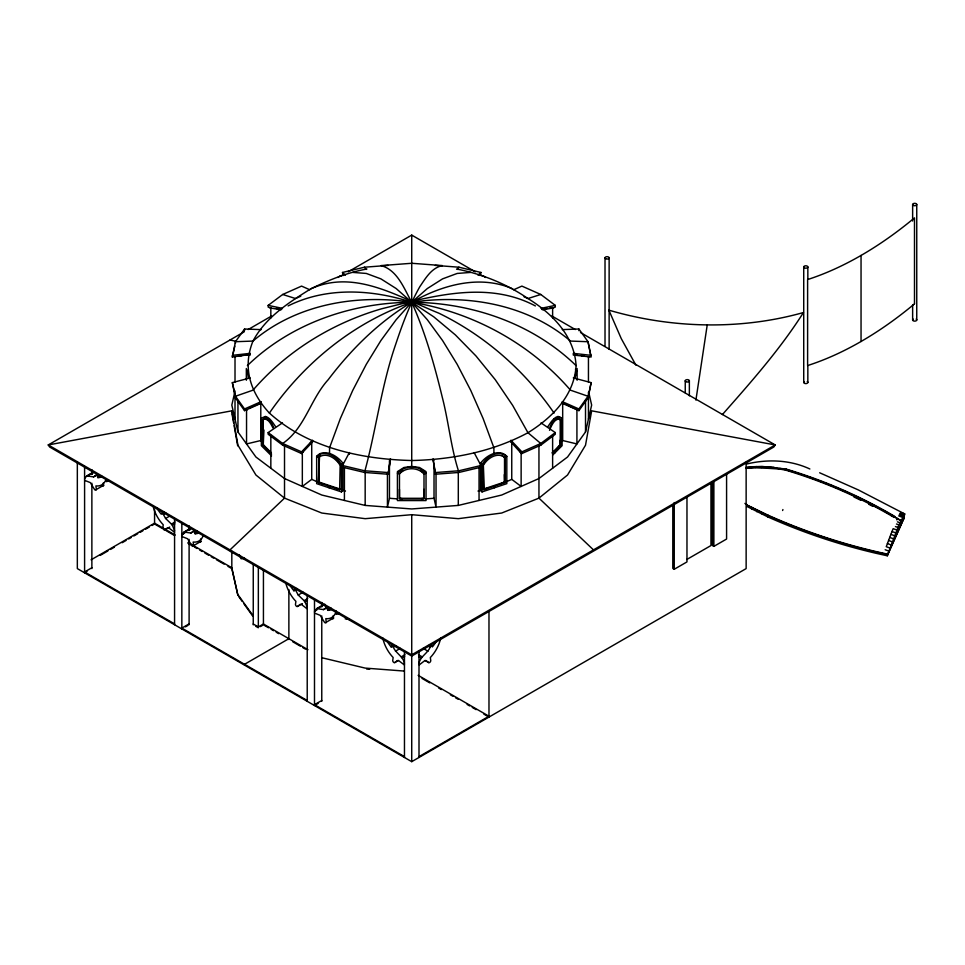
<?xml version="1.0" encoding="UTF-8"?>
<svg xmlns="http://www.w3.org/2000/svg" width="965" height="965" viewBox="0 0 965 965"><rect width="100%" height="100%" fill="white"/><g stroke="black" fill="none" stroke-linecap="round" stroke-linejoin="round"><path stroke-width="1.45" d="M421.271 498.676L423.997 498.302L424.021 489.339M320.127 456.168L318.933 457.06L318.933 482.054L340.175 489.122L339.656 489.641L318.426 482.56L319.644 453.779C328.16 450.197 337.75 456.529 342.889 463.164L342.889 490.449L341.429 491.909L316.653 483.646L316.653 456.361L319.644 453.779M268.511 451.415L263.264 444.72L263.952 430.016M903.662 518.917L904.338 517.397L887.74 554.175L877.535 551.92A380.114 240.936 17.7 0 1 768.321 515.31L746.922 505.081L746.729 506.372L767.73 516.878A380.717 241.322 17.7 0 0 877.101 553.536L887.318 555.792L903.662 518.917L904.7 513.935L858.307 489.918L819.659 472.778M903.952 514.393L900.285 513.042L900.683 512.487L904.7 513.935L898.934 524.9L887.703 554.598L877.487 552.33A380.825 241.383 17.7 0 1 768.056 515.648L746.922 505.081M575.188 377.629L576.093 371.501L575.502 369.185M695.91 400.113L707.236 324.891M751.735 509.086L752.314 507.506M388.111 474.237L390.463 458.906L388.111 474.237L364.493 472.44L342.491 467.181L342.491 465.504L349.378 452.549L349.378 454.226M756.91 511.74L757.489 510.171M247.378 373.178L247.655 370.15M762.254 514.345L762.832 512.777M250.309 354.432L232.336 357.026L235.448 341.719L244.555 329.005L261.177 329.62M232.336 357.026L234.821 346.121M234.881 357.219L235.014 356.628L235.014 382.068M235.05 390.934L231.817 405.083L237.945 431.958L255.918 457.012L284.518 478.531L321.779 495.033L365.168 505.419L411.729 508.953L458.303 505.419L501.691 495.033L538.952 478.531L567.541 457.012L585.514 431.958L591.654 405.083L588.746 392.345M456.542 269.006C482.005 273.988 506.516 283.879 527.952 298.523C552.161 313.492 574.32 335.663 576.093 365.626C574.32 395.59 552.161 417.761 527.952 432.73C492.234 451.873 451.97 459.617 411.729 460.522C361.139 459.244 307.944 447.917 269.392 413.068C250.49 392.634 242.155 367.737 252.975 341.067C265.701 317.292 288.487 302.684 310.778 288.861C328.727 280.103 347.171 272.528 366.929 269.006M389.45 460.498L389.45 498.278L387.435 507.108L387.435 472.693L388.449 472.766M573.294 377.906L591.135 382.623L588.023 397.93L578.904 410.644L562.281 403.31L562.281 401.633L578.904 408.967L578.904 410.644M588.023 397.93L591.135 382.623M767.73 516.878L768.321 515.31M782.615 510.509L782.917 509.544M887.318 555.792L887.74 554.175M745.668 468.363L749.926 467.892L750.396 466.831L762.061 466.433L786.089 469.062A381.151 293.372 24.1 0 1 891.986 514.767L894.676 516.359M749.926 467.892L755.704 467.555L756.186 466.493M435.806 642.135A19.758 11.411 -60 0 1 432.296 646.96L431.886 646.031A1.737 1.001 -60 0 0 430.197 647.141C427.628 653.45 420.378 656.26 419.003 663.269M896.823 530.014L893.156 528.663L890.888 534.369L886.256 546.685L889.935 548.036M761.578 467.494L761.819 466.855L767.778 467.084L785.836 469.557A381.259 294.132 24.1 0 1 891.793 515.238L900.803 520.581L891.769 515.274A381.259 293.457 24.1 0 0 785.836 469.557L779.829 468.399L779.575 469.038L755.704 467.555M767.537 467.723L768.007 466.674M773.532 468.242L773.785 467.603M549.519 430.318C551.305 426.096 555.201 416.289 561.099 420.04L561.099 445.022L552.921 453.2M779.575 469.038L785.606 470.124L786.089 469.062M891.986 514.767L891.491 515.865L894.181 517.457M164.11 511.872L161.276 514.212A19.758 11.411 60 0 1 157.006 508.072M289.669 584.657A19.758 11.411 60 0 0 293.939 590.797L296.762 588.469M387.653 642.111A19.758 11.411 60 0 0 391.175 646.936L391.573 646.007A1.737 1.001 60 0 1 393.274 647.117C395.843 653.426 403.093 656.236 404.468 663.245M549.881 427.206C551.787 423.008 556.612 413.852 562.113 418.388L562.113 445.673L552.921 454.865M91.868 474.406L92.869 472.452M774.014 467.181L745.897 467.723L761.819 466.855M547.927 426.554C550.617 422.815 553.428 417.592 558.084 416.385L562.113 418.388L561.099 420.04L558.53 418.714L555.225 419.63M94.063 471.68L86.802 475.878L84.594 478.58M184.267 533.319L181.842 534.719L184.038 532.017L190.093 528.518M322.744 605.103L316.689 608.601L314.494 611.303L316.918 609.904M457.398 269.464L458.966 267.209L480.98 272.468L479.991 275.52M501.643 455.335L505.045 457.579L505.045 482.56L483.815 489.641L483.296 464.141L484.478 462.452M562.281 403.31L562.679 402.755L576.925 409.522L576.925 443.936L562.679 440.535L562.281 441.077M578.904 408.967L588.023 396.253L570.496 390.186C530.05 343.311 472.693 312.238 411.729 302.25C371.802 289.259 326.508 286.75 288.089 305.941M269.392 413.068C304.084 362.804 353.757 322.358 411.729 302.25C441.801 285.17 479.46 274.289 512.692 288.861M555.828 450.293L560.207 444.72L560.207 419.739M480.582 463.164C486.022 455.794 499.122 447.869 506.818 456.361L506.818 483.646L482.042 491.909L480.582 490.449L480.582 463.164L482.042 464.623L483.815 464.66C487.868 457.844 497.819 451.741 505.045 457.579L506.818 456.361C498.459 449.232 486.637 456.554 482.042 464.623L482.042 491.909M263.867 417.543L265.375 416.385C270.043 417.592 272.854 422.815 275.544 426.554M282.456 422.899L268.173 432.585L268.173 434.262L282.685 445.167L301.575 453.538L312.527 441.946L311.719 441.584L311.719 479.364L302.334 486.42L302.334 452.006L307.027 446.795M309.837 443.671L311.719 441.584M722.411 414.552C751.132 381.983 780.118 349.294 803.447 312.527A283.071 217.897 8.6 0 1 608.867 310.151L621.255 338.594L635.911 365.156M301.575 453.538L301.575 451.861L312.527 440.269L312.527 441.946M318.933 457.06L318.426 482.56M340.175 464.141L339.656 489.641M342.889 463.164L341.429 464.623L339.656 464.66C335.603 457.844 325.639 451.741 318.426 457.579L316.653 456.361C325 449.232 336.821 456.554 341.429 464.623L341.429 491.909M329.041 487.771L329.548 487.265L328.45 486.77M552.028 452.899L560.207 444.72L560.002 440.305M478.025 275.146L480.98 272.468M271.563 455.89L261.346 445.673L261.346 418.388C266.859 413.852 271.684 423.008 273.578 427.206M271.563 454.213L262.371 445.022L262.371 420.04L263.952 419.136M247.378 365.626C290.863 323.408 351.73 302.648 411.729 302.25C466.879 293.963 527.119 304.144 570.496 341.067L588.023 341.719L591.135 357.026L573.294 355.024L573.294 353.347L591.135 355.349M189.104 530.521L190.105 529.725M153.411 507.494A24.704 14.258 60 0 0 163.254 524.791L162.808 527.855A1.689 0.977 60 0 0 163.64 529.52A1.689 0.977 60 0 0 164.906 529.833L167.5 527.819L168.839 527.939L173.374 531.389A1.508 0.869 60 0 0 174.569 531.968M286.062 584.078A24.704 14.258 60 0 0 295.905 601.376L295.459 604.44A1.689 0.977 60 0 0 296.291 606.104A1.689 0.977 60 0 0 297.558 606.418L300.151 604.416L301.49 604.524L306.026 607.974A1.508 0.869 60 0 0 307.22 608.553M382.755 637.913A24.704 14.258 60 0 0 393.153 657.515L392.707 660.579A1.689 0.977 60 0 0 393.527 662.243A1.689 0.977 60 0 0 394.794 662.557L397.399 660.555L398.738 660.675L403.274 664.113A1.508 0.869 60 0 0 404.468 664.704M281.092 309.801L270.212 307.968L268.173 307.063L268.173 305.386L282.685 294.482L301.575 286.098L309.789 289.765M270.212 307.968L270.839 307.497L270.839 317.98M555.285 432.585L540.786 443.49L521.884 451.861L521.884 453.538L540.786 445.167L555.285 434.262L555.285 432.585L541.015 422.899M400.849 472.018L402.815 470.618M337.943 277.474L340.343 275.761M86.802 475.878L93.581 476.891L95.788 475.371A1.737 1.001 60 0 1 97.489 476.215L97.887 477.615A19.758 11.411 60 0 0 102.157 476.408M184.038 532.017L190.829 533.03L193.024 531.51A1.737 1.001 60 0 1 194.725 532.354L195.123 533.754A19.758 11.411 60 0 0 199.393 532.547M316.689 608.601L323.48 609.615L328.112 606.696M244.266 331.779L48.25 444.949L49.71 447.048L411.729 656.067L773.761 447.048L775.221 444.949L580.496 332.527M248.162 329.535L271.527 316.038M340.331 276.316L342.937 274.82M348.124 271.828L411.729 235.098L475.347 271.828M87.719 475.733L93.774 472.235M93.581 476.891L97.224 474.792M97.887 477.615L100.312 476.215M84.594 480.027A1.508 0.869 60 0 0 85.789 480.823L90.324 482.609L94.268 489.05A1.689 0.977 60 0 0 95.535 490.196A1.689 0.977 60 0 0 96.355 489.484L103.629 485.286L103.327 482.91M161.686 513.271A1.737 1.001 60 0 1 163.375 514.393L165.799 512.994M91.072 559.821L154.569 523.163L175.172 535.056M100.143 555.43L107.923 550.943M110.517 549.435L114.401 547.191M122.181 542.704L126.065 540.46M128.659 538.965L131.252 537.469M133.845 535.973L137.73 533.729M140.323 532.234L142.917 530.738M145.498 529.242L149.394 526.999M151.988 525.503L154.569 524.007L162.301 528.458M163.375 514.393L165.582 518.458L170.431 515.66M91.868 567.758L84.594 571.956L174.569 623.897M87.019 571.401L84.594 572.8L84.594 466.421M165.582 518.458L171.456 524.079L175.087 521.981M174.569 530.521L172.373 525.286L174.798 523.886M164.906 529.833L169.744 527.035M184.954 531.872L191.01 528.374M182.843 533.922L185.256 532.523M190.829 533.03L194.46 530.931M194.725 532.354L197.15 530.955M195.123 533.754L197.548 532.354M181.842 536.166A1.508 0.869 60 0 0 183.036 536.962L187.572 538.747L191.504 545.189A1.689 0.977 60 0 0 192.771 546.335A1.689 0.977 60 0 0 193.603 545.623L200.865 541.425L200.575 539.049M189.104 623.897L181.842 628.094L307.22 700.494M185.473 626.84L187.898 625.441M293.939 590.797L296.364 589.398M294.337 589.868A1.737 1.001 60 0 1 296.026 590.978L298.233 595.043L303.082 592.245M298.233 595.043L304.108 600.664L307.739 598.565M260.381 626.599L262.42 625.429M307.22 607.106L305.024 601.87L307.449 600.471M297.558 606.418L302.407 603.62M317.606 608.457L324.879 604.259M323.48 609.615L327.111 607.516M325.688 608.095A1.737 1.001 60 0 1 327.376 608.939L329.801 607.54M327.376 608.939L327.774 610.338L331.417 608.24M288.873 638.697L244.531 664.294L244.531 665.138M314.494 612.763A1.508 0.869 60 0 0 315.688 613.547L320.223 615.344L324.156 621.774A1.689 0.977 60 0 0 325.422 622.92A1.689 0.977 60 0 0 326.254 622.22L333.528 618.022L333.227 615.634M391.175 646.936L393.599 645.537M393.274 647.117L395.698 645.718M395.481 651.182L400.318 648.384M321.767 700.494L314.494 704.691L404.468 756.632M318.124 703.425L314.494 705.524L314.494 599.156M401.344 656.803L404.974 654.704M402.26 658.009L404.685 656.61M394.794 662.557L398.436 660.458M686.791 559.495L710.964 545.551L710.964 482.693M672.798 504.671L672.798 568.421L674.246 569.254L686.971 561.919L686.971 496.685M712.411 481.8L712.411 545.551L713.871 546.383L726.585 539.037L726.585 473.815M419.003 756.632L488.978 716.235L418.171 675.355M77.333 462.223L77.333 568.602L411.729 761.662L746.138 568.602L746.138 462.223M500.546 484.008L504.526 482.054L504.526 457.06M249.127 408.292L260.791 402.755L261.177 403.31L244.555 410.644L235.448 397.93L232.336 382.623L250.176 377.906M513.669 289.765L521.884 286.098L540.786 294.482L555.285 305.386L555.285 307.063L553.247 307.968L542.378 309.801M300.754 296.207L295.507 298.523L282.685 294.482M510.931 441.946L511.752 441.584L511.752 479.364L521.136 486.42L521.136 452.006L520.316 452.368L510.931 441.946L510.931 440.269L521.884 451.861M495.021 486.77L493.911 487.265L494.43 487.771M506.48 481.692L511.752 479.364M244.555 410.644L244.555 408.967L261.177 401.633L261.177 403.31M262.371 445.022L263.264 444.72L271.43 452.899M483.067 481.704L483.296 489.122L504.526 482.054L505.045 482.56M310.778 288.861C354.855 268.668 398.69 297.063 438.737 313.13C485.106 335.639 524.851 370.705 554.079 413.068M540.786 294.482L527.952 298.523L524.031 296.786M343.468 275.52L342.491 272.468L364.493 267.209L388.111 265.411M261.177 441.077L260.791 440.535L246.545 443.936L246.545 409.522L246.931 410.077M480.98 465.504L458.966 470.763L435.348 472.56L433.008 458.906L435.348 474.237L458.966 472.44L480.98 467.181L480.98 465.504L474.092 452.549M477.989 491.064L480.582 490.449M746.765 463.984C767.67 458.978 790.19 459.786 809.864 468.99M541.015 308.354L555.285 305.386M231.817 410.825L48.25 444.949L411.729 654.813L775.221 444.949L591.654 410.825L585.514 445.227L567.541 475.009L538.952 498.133L501.691 513.03L458.303 518.675L411.729 514.695L365.168 518.675L321.779 513.03L284.518 498.133L255.918 475.009L237.945 445.227L231.817 410.825L231.817 412.743M483.296 489.122L487.277 488.423M541.751 309.331L547.179 308.414M549.905 307.956L553.247 307.968M244.579 558.253L241.166 558.783L239.332 554.815M239.187 356.037L241.962 355.639M246.135 355.036L248.922 354.637M232.336 355.349L250.176 353.347L250.176 355.024M746.15 467.289L750.396 466.831M470.787 272.407L457.181 273.445L442.585 278.861L427.326 288.535L411.729 302.25L396.145 319.717L380.885 340.561L366.29 364.336L352.683 390.511L340.343 418.533L329.548 447.808L329.548 453.683M433.008 460.582L434.021 460.498M435.01 472.766L436.035 472.693L436.035 507.108L434.021 498.278L434.021 464.865M426.035 498.881L434.021 498.278M264.036 419.003C268.813 418.894 271.081 424.371 272.962 427.929M562.281 329.62L578.904 329.005L588.023 341.719L590.821 355.663M411.729 466.397L403.949 467.506L397.423 471.608L397.423 500.57L426.035 500.57L426.035 471.608L419.522 467.506L411.729 466.397L411.729 235.098M576.093 371.344L577.118 371.344M399.45 489.339L399.474 498.302L423.997 498.302M435.348 265.411L458.966 267.209M352.683 272.407L366.29 273.445L380.885 278.861L396.145 288.535L411.729 302.25L427.326 319.717L442.585 340.561L457.181 364.336L470.787 390.511L483.115 418.533L493.911 447.808L493.911 453.683M388.111 472.56L364.493 470.763L342.491 465.504M389.45 498.278L397.423 498.881M404.226 671.061L365.168 668.094L321.779 657.72M366.664 669.047L369.679 669.276M399.474 498.302L402.2 498.676M574.549 354.637L577.323 355.036M581.497 355.639L584.283 356.037M345.193 618.842L349.523 619.506M276.279 308.414L281.72 309.331M334.867 488.194L340.175 489.122M419.003 664.728L419.16 664.752A1.508 0.869 -60 0 0 420.197 664.137L424.733 660.687L426.072 660.579L428.665 662.581A1.689 0.977 -60 0 0 429.932 662.267A1.689 0.977 -60 0 0 430.764 660.603L430.318 657.539A24.704 14.258 -60 0 0 440.716 637.937M229.996 340.03L235.882 341.236M268.173 305.386L282.456 308.354M342.889 490.449L345.482 491.064M560.207 444.72L561.099 445.022M554.079 452.525L554.959 452.826M899.887 513.597L903.554 514.96M899.284 514.743L902.95 516.106M898.68 515.889L902.359 517.252M897.414 521.836L899.863 522.74M896.485 523.995L898.934 524.9M895.424 526.552L897.872 527.457M892.022 531.51L895.689 532.873M890.888 534.369L894.567 535.72M889.73 537.409L893.397 538.76M888.572 540.448L892.239 541.811M887.414 543.56L891.081 544.923M885.17 549.748L888.837 551.111M535.382 305.941C486.637 280.043 431.524 296.52 381.609 308.788C332.153 323.106 286.702 351.127 252.975 390.186L235.448 396.253L235.448 397.93M302.334 452.006L303.143 452.368M301.575 451.861L282.685 443.49L268.173 432.585M311.719 479.364L316.99 481.692M318.933 482.054L322.913 484.008M744.908 503.428L747.308 504.804M480.534 274.82L483.127 276.316M551.932 316.038L575.297 329.535M429.461 644.632L431.886 646.031M427.772 645.742L430.197 647.141M423.14 648.408L427.99 651.206M418.484 654.728L422.115 656.827M418.774 656.634L421.198 658.034M425.034 660.482L428.665 662.581M188.042 542.487L231.817 567.758L237.945 595.489L231.817 568.602L231.817 551.184M166.161 530.69L173.881 535.153M188.042 543.331L190.624 544.815M194.484 547.046L197.053 548.53M199.634 550.014L202.204 551.51M204.785 552.993L208.645 555.225M211.214 556.708L213.796 558.192M216.365 559.676L224.097 564.139M227.957 566.371L231.817 568.602M422.031 678.419L429.763 682.882M438.773 688.081L441.343 689.565M450.353 694.776L452.935 696.26M455.504 697.743L458.086 699.227M467.096 704.438L469.666 705.922M472.247 707.405L476.107 709.637M483.827 714.1L488.978 717.067L488.978 610.761M307.956 649.71L263.433 624.005L258.343 626.936L253.252 624.005M268.523 627.781L263.433 624.837L263.433 570.11M271.069 629.252L273.614 630.712M276.159 632.184L278.704 633.655M292.697 641.737L300.32 646.14M302.865 647.611L305.41 649.083M255.797 626.309L258.343 627.781L258.343 567.058M268.234 419.63L264.929 418.714L262.371 420.04L261.346 418.388M483.115 275.761L485.516 277.474M420.656 470.618L423.997 473.308L423.997 498.893L399.474 498.893L399.474 473.308M520.316 452.368L521.884 453.538M576.093 365.626C532.608 323.408 471.74 302.648 411.729 302.25C356.58 293.963 296.339 304.144 252.975 341.067L235.448 341.719L235.448 343.395M342.491 272.468L345.434 275.146M335.446 458.761L338.98 462.452M593.475 549.881L538.952 498.133L538.952 445.613M483.296 464.141L483.815 489.641M304.108 600.664L305.024 601.87M171.456 524.079L172.373 525.286M479.991 465.806L480.98 467.181M244.555 408.967L235.448 396.253L232.336 382.623M237.945 594.645L253.349 616.116M238.801 596.684L242.227 601.448M243.94 603.837L252.504 615.767M364.493 267.209L366.061 269.464M230.719 551.558L229.996 549.881L284.518 498.133L284.518 445.613M588.578 357.219L588.445 356.628L588.445 382.068M232.07 414.178L233.602 422.803M234.121 425.674L237.692 445.806M247.378 371.501L248.282 377.629M326.254 622.22L325.808 618.637A24.704 14.258 60 0 0 336.206 611.038M193.603 545.623L193.157 542.053A24.704 14.258 60 0 0 203 536.13M96.355 489.484L95.909 485.914A24.704 14.258 60 0 0 105.764 479.979M504.345 474.611L504.526 482.054M916.75 204.508L916.75 319.934M912.637 204.532L912.637 221.021M912.637 304.964L912.637 319.958M861.045 255.448L861.045 341.489M807.838 266.967L807.838 278.957M807.838 365.904L807.838 382.393M803.724 266.991L803.724 382.417M713.871 481.161L713.871 546.383M689.36 380.801L689.36 395.795M685.247 380.825L685.247 392.815M674.246 502.548L674.246 569.254M609.132 257.86L609.132 349.294M605.019 257.884L605.019 346.326M588.445 392.176L588.445 419.112M585.514 400.535L585.514 431.958M578.904 329.005L578.904 330.681M577.118 368.521L577.118 380.246M576.093 371.501L576.093 374.673M562.679 402.755L562.679 440.535M554.079 418.955L554.079 420.631M552.619 307.497L552.619 317.98M552.619 435.324L552.619 468.242M540.786 445.167L540.786 443.49L527.952 432.73L512.692 405.445L495.25 379.679L475.998 355.989L455.359 334.903L433.792 316.858L411.729 302.25C404.094 288.716 397.64 270.272 381.163 265.592L411.729 263.276L442.296 265.592C431.439 267.896 425.589 278.27 419.799 286.738C409.546 304.844 402.321 324.421 395.759 344.119C381.296 385.855 376.085 430.221 364.493 472.44M479.05 467.53L479.05 500.449M458.966 472.44C451.005 448.182 448.713 422.163 442.296 397.327C434.455 364.951 425.384 332.708 411.729 302.25C378.811 321.876 351.26 349.258 328.221 379.679C310.38 399.196 304.964 428.255 282.685 443.49L282.685 445.167M458.303 472.488L458.303 505.419M435.348 472.56L435.348 474.237M419.003 651.098L419.003 757.465M411.729 514.695L411.729 761.662M404.468 651.098L404.468 757.465M365.168 472.488L365.168 505.419M344.421 467.53L344.421 500.449M321.767 602.45L321.767 606.937M321.767 615.935L321.767 701.326M307.22 594.959L307.22 701.326M288.873 589.555L288.873 639.53M270.839 435.324L270.839 468.242M263.264 419.739L263.264 444.72M260.791 402.755L260.791 440.535M253.252 564.236L253.252 624.837M246.34 368.521L246.34 380.246M244.555 329.005L244.555 330.681M237.945 400.535L237.945 431.958M235.014 395.168L235.014 419.112M189.104 525.865L189.104 530.352M189.104 539.339L189.104 624.741M181.842 522.56L181.842 628.939M174.569 518.374L174.569 624.741M154.569 509.604L154.569 524.007M91.868 469.714L91.868 474.213M91.868 483.2L91.868 568.602M916.135 319.089A2.051 1.182 0 0 1 916.159 320.778A2.051 1.182 0 0 1 913.252 320.79A2.051 1.182 0 0 1 913.228 319.113M807.223 381.561A2.051 1.182 0 0 1 807.247 383.238A2.051 1.182 0 0 1 804.34 383.25A2.051 1.182 0 0 1 804.315 381.573M785.606 470.124A381.151 294.048 24.1 0 1 891.491 515.865M853.953 496.999A380.246 293.36 24.1 0 1 860.708 500.244M868.753 504.261A380.246 293.36 24.1 0 1 872.746 506.336M200.865 541.425A1.689 0.977 60 0 1 199.586 541.932M103.629 485.286A1.689 0.977 60 0 1 102.58 485.926M109.166 480.558A24.704 14.258 60 0 1 106.379 481.619M333.528 618.022A1.689 0.977 60 0 1 332.467 618.649M339.053 613.282A24.704 14.258 60 0 1 336.278 614.343M331.297 609.578A19.758 11.411 60 0 1 327.774 610.338M897.353 518.543L896.859 519.87L897.341 518.579M399.389 471.439L397.423 473.284L399.474 473.911C405.782 467.012 417.676 467.012 423.997 473.911L426.035 473.284C419.401 465.793 406.989 464.913 399.389 471.439M914.494 303.866L914.494 217.885A351.236 202.843 -60 0 1 807.609 279.56L807.609 365.554A348.293 201.142 -60 0 0 914.494 303.866M685.862 381.67A2.051 1.182 0 0 0 689.3 381.115A2.051 1.182 0 0 0 686.754 379.667A2.051 1.182 0 0 0 685.862 381.67M913.252 205.364A2.051 1.182 0 0 0 916.69 204.821A2.051 1.182 0 0 0 914.145 203.374A2.051 1.182 0 0 0 913.252 205.364M804.34 267.836A2.051 1.182 0 0 0 807.777 267.281A2.051 1.182 0 0 0 805.232 265.833A2.051 1.182 0 0 0 804.34 267.836M605.634 258.716A2.051 1.182 0 0 0 609.072 258.162A2.051 1.182 0 0 0 606.527 256.726A2.051 1.182 0 0 0 605.634 258.716"/></g></svg>
